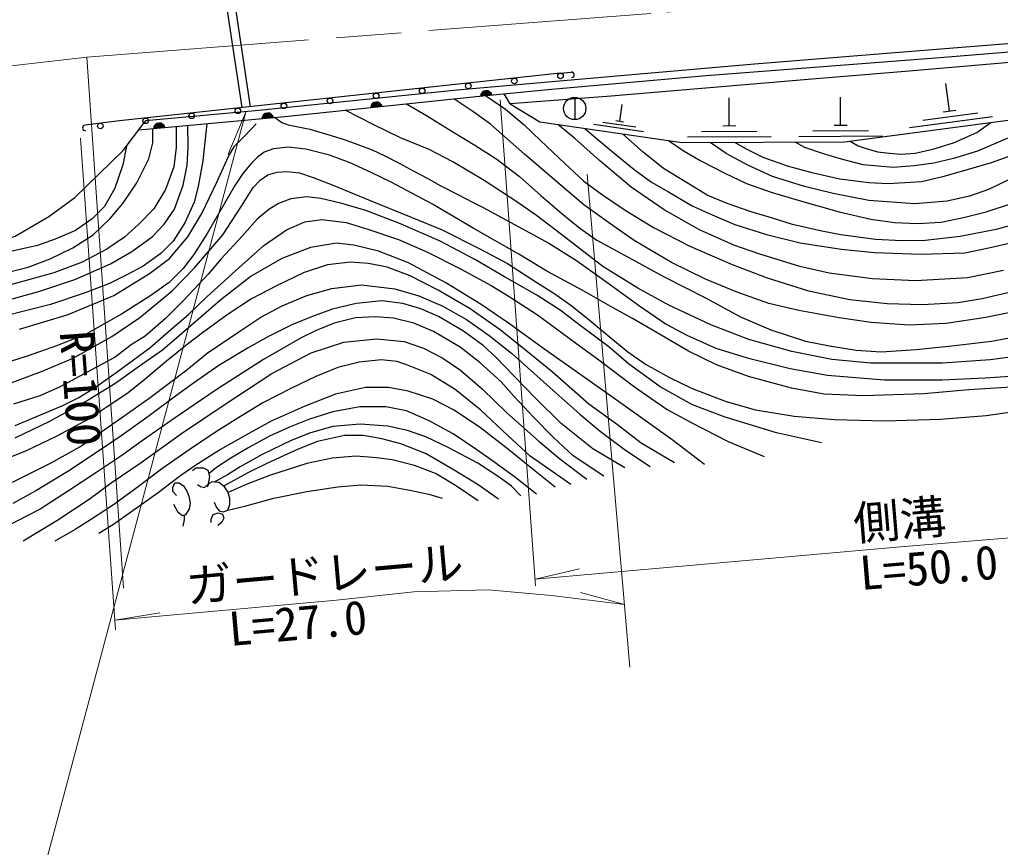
# Model space of a CAD drawing. Units: millimetres at full size, sheet at 1:1000; details may follow other scales. Extents: x 40000 to 680000, y 20000 to 380000.
# Drawn here: x 203849 to 256729, y 263196 to 307789 of the extents above; entities that cross this region are included whole.
import ezdxf
from ezdxf.enums import TextEntityAlignment as Align

# ---------------------------------------------------------------- set-up
doc = ezdxf.new("R2010")
doc.units = ezdxf.units.MM
doc.header["$LTSCALE"] = 1000
doc.linetypes.add('CHAIN', pattern=[18.5, 12, -1.5, 3.5, -1.5])
for name, color, linetype, lineweight in [('M-BGD', 7, 'Continuous', 25), ('M-BMK', 2, 'CHAIN', 13), ('M-STR-HTXT', 7, 'Continuous', 13)]:
    doc.layers.add(name, color=color, linetype=linetype, lineweight=lineweight)
doc.styles.add('ＭＳ ゴシック', font='')
doc.styles.get('ＭＳ ゴシック').set_extended_font_data('MS Gothic')

msp = doc.modelspace()

# ---------------------------------------------------------------- hatches: boundary and pattern name
at = {"layer": 'M-BGD'}
for points in [[(228692, 303668), (229315, 303728, 0.84072)], [(222777, 303056), (223400, 303121, 0.84072)], [(216916, 302465), (217539, 302522, 0.84072)], [(211061, 301929), (211684, 301986, 0.84072)]]:
    msp.add_hatch(color=256, dxfattribs=at).paths.add_polyline_path(points)

# ---------------------------------------------------------------- linework, layer by layer
for p, q in [((214311, 313148), (215837, 303050)), ((214756, 313215), (216285, 303098)), ((232996, 304903), (209228, 302336)), ((232996, 304903), (233592, 304967)), ((253988, 302868), (253791, 304355)), ((233780, 303602), (233780, 302402)), ((242114, 302078), (242106, 303578)), ((248114, 302109), (248106, 303609)), ((236204, 302318), (236333, 303209)), ((251836, 301977), (256297, 302568)), ((252540, 302373), (255514, 302767)), ((253641, 302822), (254335, 302913)), ((209228, 302336), (207377, 302103)), ((234817, 302155), (237489, 301769)), ((235288, 302269), (237069, 302011)), ((235996, 302348), (236412, 302288)), ((241764, 302076), (242464, 302080)), ((247764, 302107), (248464, 302111)), ((239867, 301466), (244367, 301490)), ((240615, 301770), (243615, 301786)), ((245867, 301497), (250367, 301521)), ((246615, 301801), (249615, 301817))]:
    msp.add_line(p, q, dxfattribs=at)
for points in [[(281749, 306604), (278962, 306930), (275787, 307109), (269929, 307260), (264404, 307066), (258925, 306632), (251943, 306080), (243473, 305393), (233782, 304544), (227432, 303994), (216745, 302894), (210642, 302338), (210552, 302218)], [(210280, 301857), (218150, 302577), (228650, 303664), (232335, 304021), (240860, 304775), (253459, 305750), (264241, 306623), (269010, 306800), (275436, 306660), (281405, 306100), (281681, 306082)], [(281749, 306604), (281590, 305388), (277145, 305954), (273161, 306147), (268137, 306147), (263974, 305938), (257865, 305537), (251594, 305002), (246360, 304569), (235747, 303664), (230305, 303248), (229968, 303792)], [(230305, 303248), (231890, 302275), (239570, 301165), (248326, 301210), (260133, 302773), (266785, 304324), (281590, 305388)], [(271401, 304656), (270582, 304018), (269300, 303432), (267484, 302635), (265718, 302135), (264264, 301759), (262906, 301369), (261497, 301013), (259849, 300435), (258593, 299883), (257539, 299339), (256087, 298643), (255060, 298287), (253864, 298007), (252114, 297862), (249635, 298049), (247715, 298414), (246171, 298804), (244446, 299338), (243113, 299941), (241950, 300577), (241084, 301173)], [(238834, 301271), (239671, 300700), (240570, 300179), (241877, 299514), (243045, 298955), (244373, 298502), (245997, 298007), (248031, 297438), (249751, 297038), (251016, 296859), (252260, 296805), (253542, 296870), (254738, 297130), (255967, 297438), (257337, 297877), (259457, 298550), (261638, 299339), (263429, 300018), (266131, 301156), (269052, 302412), (271115, 303270), (272653, 304001), (273357, 304509)], [(242400, 301179), (242985, 300840), (243927, 300373), (245226, 299915), (246567, 299551), (248078, 299220), (249631, 299008), (250685, 298955), (252475, 299073), (253634, 299335), (254827, 299683), (256244, 300088), (257713, 300611), (259141, 301086), (260631, 301595), (261863, 301997), (263891, 302567), (265935, 303229), (267918, 303899), (269104, 304491)], [(228967, 303695), (230055, 302968), (231056, 302128), (231941, 301271), (233245, 300047), (234265, 299091), (235284, 298349), (236500, 297517), (238029, 296586), (239986, 295576), (242275, 294602), (244161, 293878), (246379, 293172), (248614, 292707), (250625, 292501), (252513, 292436), (254449, 292551), (255739, 292763), (258272, 293362)], [(224706, 303256), (225779, 302630), (227203, 301747), (228396, 301031), (229572, 300263), (230809, 299344), (231950, 298309), (233091, 297336), (234055, 296558), (234975, 295912), (236257, 295205), (238557, 293949), (240821, 292798), (242723, 291780), (244358, 291074), (246223, 290473), (247523, 290217), (248947, 289986), (250295, 289900), (252194, 290019), (254116, 290217), (256254, 290473), (259367, 291039)], [(258224, 292205), (255950, 291736), (253809, 291417), (251817, 291330), (249754, 291464), (248041, 291732), (245856, 292115), (244253, 292492), (242478, 293117), (240829, 293801), (239003, 294701), (236976, 295888), (235850, 296674), (234268, 297817), (232935, 298935), (231075, 300536), (229233, 302154), (228340, 302797), (227255, 303520)], [(217585, 302526), (217980, 302241), (218331, 302117), (219489, 301881), (220465, 301600), (221348, 301327), (222088, 301060), (222856, 300768), (223579, 300436), (224318, 300064), (225112, 299631), (225863, 299235), (226526, 298861), (227475, 298365), (228298, 297932), (228847, 297671), (230530, 296759), (232376, 295740), (233869, 294819), (235629, 293556), (237217, 292400), (238707, 291374), (239830, 290792), (241395, 290091), (243080, 289572), (245392, 288988), (247399, 288633), (250488, 288389), (253578, 288389), (255903, 288491), (258586, 288665)], [(258772, 289801), (256181, 289465), (253606, 289288), (249750, 289288), (247644, 289482), (245486, 289915), (243160, 290552), (241117, 291348), (238844, 292408), (237180, 293329), (235296, 294496), (233325, 296016), (231714, 297237), (230653, 297970), (228903, 299128), (227203, 300129), (225939, 300801), (224392, 301428), (222942, 302126), (221408, 302915)], [(260451, 302847), (259712, 302392), (258765, 302007), (257902, 301706), (256884, 301290), (255504, 300704), (254202, 300311), (253138, 300049), (252082, 299911), (250942, 299818), (249322, 299965), (248160, 300274), (247197, 300557), (246194, 300906), (245657, 301196)], [(177557, 294588), (182170, 296337), (185281, 296265), (192021, 294922), (195849, 294560), (198967, 294735), (201838, 295503), (203608, 296127), (205422, 297186), (206828, 298199), (209439, 300738), (210552, 302218)], [(212286, 302041), (212286, 300904), (212162, 299858), (211716, 298637), (211079, 297604), (210288, 296787), (209505, 296067), (208547, 295425), (207218, 294721), (205687, 294149), (203364, 293506), (200576, 292899), (198815, 292573), (196646, 292462), (193793, 292620), (191672, 293071), (189979, 293641), (188328, 294350), (186290, 295135), (184903, 295519), (183849, 295671), (182369, 295715), (181168, 295715), (180417, 295672)], [(202523, 292496), (204936, 293157), (206828, 293786), (208741, 294626), (209896, 295293), (210993, 296080), (211645, 296762), (212191, 297580), (212662, 298870), (212889, 299940), (212940, 300916), (212920, 302099)], [(213942, 302192), (213724, 300179), (213473, 298794), (213259, 297962), (212765, 296833), (212131, 295853), (211471, 295194), (210508, 294505), (209625, 294041), (208703, 293568), (207375, 293070), (205506, 292446), (202955, 291787)], [(203845, 291110), (206458, 291908), (208928, 292931), (210845, 294109), (211925, 294925), (212916, 296088), (213682, 297343), (214493, 299060), (215110, 300418), (215438, 300964), (216004, 301542), (216603, 302182)], [(256892, 294272), (254951, 293876), (252165, 293718), (249833, 293823), (247489, 294132), (245920, 294482), (243704, 295164), (242363, 295631), (240509, 296458), (238603, 297548), (236813, 298766), (235122, 300200), (233758, 301401), (232866, 302134)], [(248627, 301250), (249066, 300989), (249501, 300839), (250105, 300659), (250749, 300589), (251369, 300534), (252133, 300589), (253087, 300814), (254197, 301159), (255466, 301704), (256222, 302255)], [(186249, 296072), (187066, 295627), (188063, 295192), (189061, 294747), (189951, 294425), (191111, 293947), (192364, 293616), (193517, 293446), (195263, 293233), (196921, 293233), (197796, 293326), (200912, 293726), (202731, 294065), (204303, 294461), (205490, 294901), (206722, 295488), (207808, 296196), (208736, 297071), (209407, 297891), (210162, 298991), (210808, 300291), (211027, 301157), (211027, 301926)], [(234330, 301922), (234921, 301416), (236004, 300515), (236978, 299724), (237923, 299036), (238838, 298508), (240119, 297762), (241195, 297265), (242410, 296753), (244110, 296218), (245926, 295764), (248138, 295427), (249939, 295244), (252414, 295149), (254808, 295234), (256022, 295469), (257441, 295797)], [(258705, 297087), (256502, 296486), (254554, 296097), (252681, 295895), (251409, 295866), (249996, 295944), (248124, 296193), (247096, 296401), (245516, 296745), (244444, 297087), (243297, 297439), (241996, 297880), (240927, 298336), (240122, 298810), (238563, 299776), (237466, 300650), (236374, 301627)], [(209615, 300972), (209408, 299975), (208980, 298702), (208434, 297729), (207756, 297055), (206855, 296426), (205765, 295956), (204818, 295613), (203451, 295315), (202043, 295068), (201045, 295022), (200190, 295062)], [(257908, 288032), (255030, 287843), (252605, 287631), (249354, 287513), (247221, 287617), (245467, 287943), (243155, 288563), (241420, 289191), (239919, 289935), (238228, 290911), (236902, 291687), (235688, 292358), (234172, 293220), (232279, 294234), (230763, 295157), (228311, 296550), (226114, 297843), (223877, 299030), (222798, 299557), (221671, 300073), (220561, 300486), (219279, 300804), (218344, 300926), (217537, 300835), (217033, 300649), (216673, 300385), (216359, 300048), (215888, 299504), (215450, 298853), (213954, 296275), (213235, 295128), (212662, 294386), (211907, 293619), (210932, 292925), (209350, 291916), (207487, 290884), (205898, 290230), (204260, 289662), (202707, 289174)], [(203143, 288136), (205030, 288832), (206733, 289557), (208815, 290724), (210322, 291741), (212075, 293181), (213286, 294416), (214802, 296195), (215810, 297746), (216436, 298752), (216825, 299143), (217233, 299421), (217735, 299577), (218253, 299604), (218937, 299539), (219671, 299285), (220705, 298888), (222748, 298039), (224955, 297147), (226634, 296464), (228632, 295452), (230157, 294651), (231729, 293629), (232657, 293048), (233564, 292402), (234452, 291698), (235640, 290713), (236643, 289884), (237589, 289219), (238892, 288504), (240109, 287923), (241943, 287209), (243526, 286775), (245602, 286418), (247784, 286244), (250481, 286176), (253500, 286261), (255957, 286465), (258714, 286849)], [(247088, 284998), (244651, 285531), (241898, 286379), (240128, 287034), (238394, 288015), (236672, 289239), (235617, 290160), (234138, 291250), (232985, 292138), (231736, 292950), (229990, 293931), (228426, 294852), (226516, 295857), (224382, 296781), (222507, 297501), (221216, 297881), (220088, 298152), (219336, 298239), (218470, 298133), (217800, 297882), (217286, 297564), (216661, 297045), (215842, 296130), (214710, 294898), (214018, 294075), (212690, 292664), (211708, 291688), (210623, 290736), (209872, 290262), (209006, 289611), (207767, 288947), (205994, 287997), (204942, 287530), (203522, 287064)], [(203609, 285928), (206180, 286998), (207040, 287436), (207890, 287958), (209103, 288816), (210862, 290102), (212129, 291202), (212958, 291910), (213944, 292859), (215487, 294263), (217024, 295625), (218247, 296467), (219221, 296887), (220141, 297016), (221456, 296857), (222627, 296492), (224277, 295945), (225842, 295270), (227614, 294370), (229271, 293466), (230237, 292865), (231764, 291893), (233818, 290370), (235070, 289462), (236995, 288014), (238769, 286792), (240085, 286067), (242048, 285059), (243984, 284253)], [(240779, 283814), (239035, 285144), (237458, 286287), (235837, 287428), (234056, 288689), (232164, 290018), (230204, 291433), (228736, 292440), (226827, 293612), (224814, 294683), (223200, 295317), (221872, 295632), (220931, 295740), (219528, 295510), (217988, 294928), (216335, 293961), (214700, 292698), (213347, 291530), (211553, 289988), (210316, 289121), (209041, 288205), (207542, 287296), (205459, 286135), (203600, 285250)], [(239155, 283905), (237369, 284972), (236083, 285954), (234534, 287081), (232557, 288806), (231127, 289977), (229753, 291080), (228140, 292208), (226410, 293208), (224902, 293995), (223668, 294448), (222662, 294642), (221690, 294714), (220456, 294577), (219200, 294160), (217707, 293455), (216350, 292754), (215039, 291883), (213706, 290914), (212884, 290280), (211777, 289384), (210512, 288332), (209637, 287629), (208513, 286885), (207606, 286284), (205821, 285334), (204167, 284546), (202210, 283771)], [(203466, 282867), (205551, 283920), (207089, 284776), (209355, 286348), (210884, 287429), (212857, 288924), (213969, 289821), (215665, 290961), (216854, 291764), (218010, 292365), (219336, 292920), (220691, 293296), (222287, 293499), (224084, 293293), (225375, 292910), (226668, 292353), (227939, 291639), (229161, 290769), (230361, 289819), (232444, 287977), (234048, 286543), (235146, 285614), (236525, 284588), (237848, 283716)], [(236488, 283639), (234755, 284671), (233056, 286036), (231673, 287384), (230482, 288626), (229551, 289593), (228844, 290240), (227784, 291005), (226430, 291790), (225488, 292201), (224507, 292496), (223370, 292638), (221991, 292503), (220725, 292189), (219668, 291818), (218518, 291345), (217271, 290722), (216168, 290107), (214586, 289159), (213232, 288206), (212259, 287497), (210841, 286453), (209385, 285394), (208163, 284574), (206450, 283443), (204721, 282396), (203480, 281725)], [(235345, 283201), (233703, 284298), (232612, 285303), (231566, 286363), (230488, 287511), (229819, 288269), (228663, 289316), (227608, 290145), (226160, 290981), (225103, 291441), (224015, 291709), (223026, 291786), (221954, 291715), (220817, 291433), (219839, 291050), (219026, 290644), (216999, 289474), (214451, 287843), (212127, 286273), (210584, 285196), (209310, 284264), (208005, 283405), (206490, 282397), (204957, 281424), (203041, 280420)], [(204039, 279708), (205849, 280804), (207593, 281953), (208779, 282842), (210407, 283926), (212586, 285497), (214874, 287029), (217456, 288728), (219573, 289840), (221335, 290412), (223096, 290592), (224583, 290444), (225624, 290087), (226664, 289553), (227618, 288908), (228798, 287888), (230125, 286611), (231857, 285056), (232966, 284141), (233937, 283407), (234423, 283033)], [(233571, 282739), (232261, 283663), (231375, 284269), (230181, 285376), (228725, 286749), (227339, 287862), (226012, 288675), (224666, 289217), (224185, 289365), (223352, 289464), (222148, 289340), (221012, 289055), (219818, 288564), (218514, 287937), (216966, 287136), (215761, 286410), (214407, 285559), (212985, 284616), (211567, 283628), (209976, 282428), (208859, 281615), (207728, 280883), (206851, 280328), (205746, 279689)], [(232725, 282605), (231639, 283471), (230230, 284604), (228697, 285793), (227287, 286745), (226126, 287335), (224792, 287773), (223738, 287979), (222503, 287979), (220886, 287613), (219192, 286942), (217415, 286149), (216048, 285409), (214676, 284632), (213296, 283748), (212464, 283183), (211320, 282299), (209893, 281293), (208909, 280598), (208124, 280103)], [(231718, 282217), (230604, 283105), (229338, 284020), (228450, 284650), (227226, 285471), (225928, 286181), (224711, 286714), (223592, 286937), (222195, 286937), (220745, 286665), (219485, 286265), (218407, 285825), (217328, 285350), (216210, 284742), (215240, 284161), (214463, 283660), (214067, 283337)], [(230869, 282138), (230369, 282647), (229707, 283142), (228550, 283900), (226999, 284718), (225743, 285314), (224757, 285659), (223698, 285883), (222217, 286000), (220737, 285868), (219525, 285531), (218498, 285113), (216926, 284369), (215738, 283701), (215051, 283271), (214337, 282869)], [(229676, 281954), (228570, 282726), (227286, 283509), (225730, 284413), (224397, 284938), (223383, 285200), (222377, 285382), (221363, 285382), (219907, 285068), (218862, 284657), (217251, 283909), (216160, 283375), (214834, 282662)], [(228565, 281871), (227356, 282687), (226281, 283338), (225135, 283769), (223942, 284067), (223087, 284185), (221991, 284268), (220703, 284167), (219340, 283881), (217329, 283228), (216071, 282742), (215090, 282308)], [(213442, 282744), (213601, 282645), (213815, 282592), (214037, 282784), (214112, 283181), (214023, 283494), (213777, 283626), (213350, 283626), (213163, 283473)], [(212309, 282160), (212119, 282373), (212119, 282586), (212222, 282831), (212459, 282831), (212688, 282681), (212861, 282389), (212964, 282113), (213044, 281733), (212994, 281435), (212796, 281111), (212631, 281054), (212403, 281242), (212166, 281665)], [(214343, 281785), (214464, 281504), (214614, 281332), (214829, 281277), (215076, 281371), (215192, 281674), (215192, 282017), (215072, 282358), (214896, 282616), (214586, 282844), (214224, 282880), (214037, 282784), (213955, 282609)], [(215076, 281371), (215989, 281584), (217563, 282004), (219338, 282374), (221006, 282616), (222252, 282724), (223699, 282650), (224890, 282443), (225920, 282226), (226635, 282015)], [(212714, 281083), (212714, 280837), (212657, 280501)], [(214170, 280692), (214170, 280874), (214282, 281126), (214548, 281224), (214791, 281145), (214857, 280935), (214749, 280720), (214534, 280538)]]:
    msp.add_lwpolyline(points, dxfattribs=at)
for centre, radius in [((230526, 304485), 150), ((233012, 304754), 150), ((225555, 303948), 150), ((228041, 304217), 150), ((220584, 303411), 150), ((223070, 303680), 150), ((233780, 303002), 600), ((215613, 302875), 150), ((218098, 303143), 150), ((210642, 302338), 150), ((213127, 302606), 150), ((208205, 302057), 150)]:
    msp.add_circle(centre, radius, dxfattribs=at)
for centre, radius, start, end in [((233608, 304818), 150, 276.1638, 96.1638), ((229008, 303644), 318, 15.4309, 175.6486), ((223094, 303034), 318, 15.7986, 176.0163), ((217232, 302439), 318, 15.1206, 175.3383), ((207393, 301954), 150, 96.1638, 276.1638), ((211377, 301903), 318, 15.1206, 175.3383)]:
    msp.add_arc(centre, radius, start, end, dxfattribs=at)
at = {"layer": 'M-BMK'}
msp.add_lwpolyline([(203252, 305279), (207465, 305770), (238744, 308191), (261694, 310067), (265469, 310300), (267512, 310325), (274332, 310378), (281716, 309898), (285857, 309243), (291032, 308238), (295790, 307111), (300408, 305800), (306206, 303791), (310051, 302183), (315989, 299339), (321032, 296548), (326099, 293294), (329973, 290564), (334041, 287317), (337192, 284416), (354757, 267454)], dxfattribs=at)
at = {"layer": 'M-STR-HTXT'}
for p, q in [((207465, 305770), (209452, 277163)), ((229764, 303471), (231666, 277292)), ((216048, 302802), (215092, 300541)), ((207126, 301404), (209021, 274911)), ((236757, 272908), (234441, 299462)), ((231640, 277645), (234032, 278199)), ((236462, 276283), (234091, 276918)), ((208983, 275444), (211408, 275828))]:
    msp.add_line(p, q, dxfattribs=at)
for points in [[(216048, 302802), (204047, 257786), (244410, 257786)], [(231640, 277645), (251351, 279382), (260973, 280179), (266092, 280351), (270247, 280313), (276089, 279918)], [(236462, 276283), (232521, 276766), (229110, 277074), (225100, 276965), (220938, 276511), (208983, 275444)]]:
    msp.add_lwpolyline(points, dxfattribs=at)

# ---------------------------------------------------------------- texts
at = {"layer": 'M-STR-HTXT', "style": 'ＭＳ ゴシック'}
for s, rotation, p in [('R=100', 274.092, (205463, 290927)), ('側溝', 4.735, (248926, 279181)), ('ガードレール', 5.102, (212953, 275798)), ('L=50.0', 4.735, (249264, 276510)), ('L=27.0', 5.102, (215255, 273496))]:
    msp.add_text(s, height=1833, rotation=rotation, dxfattribs=at).set_placement(p, align=Align.BOTTOM_LEFT)

doc.saveas('drawing.dxf')
